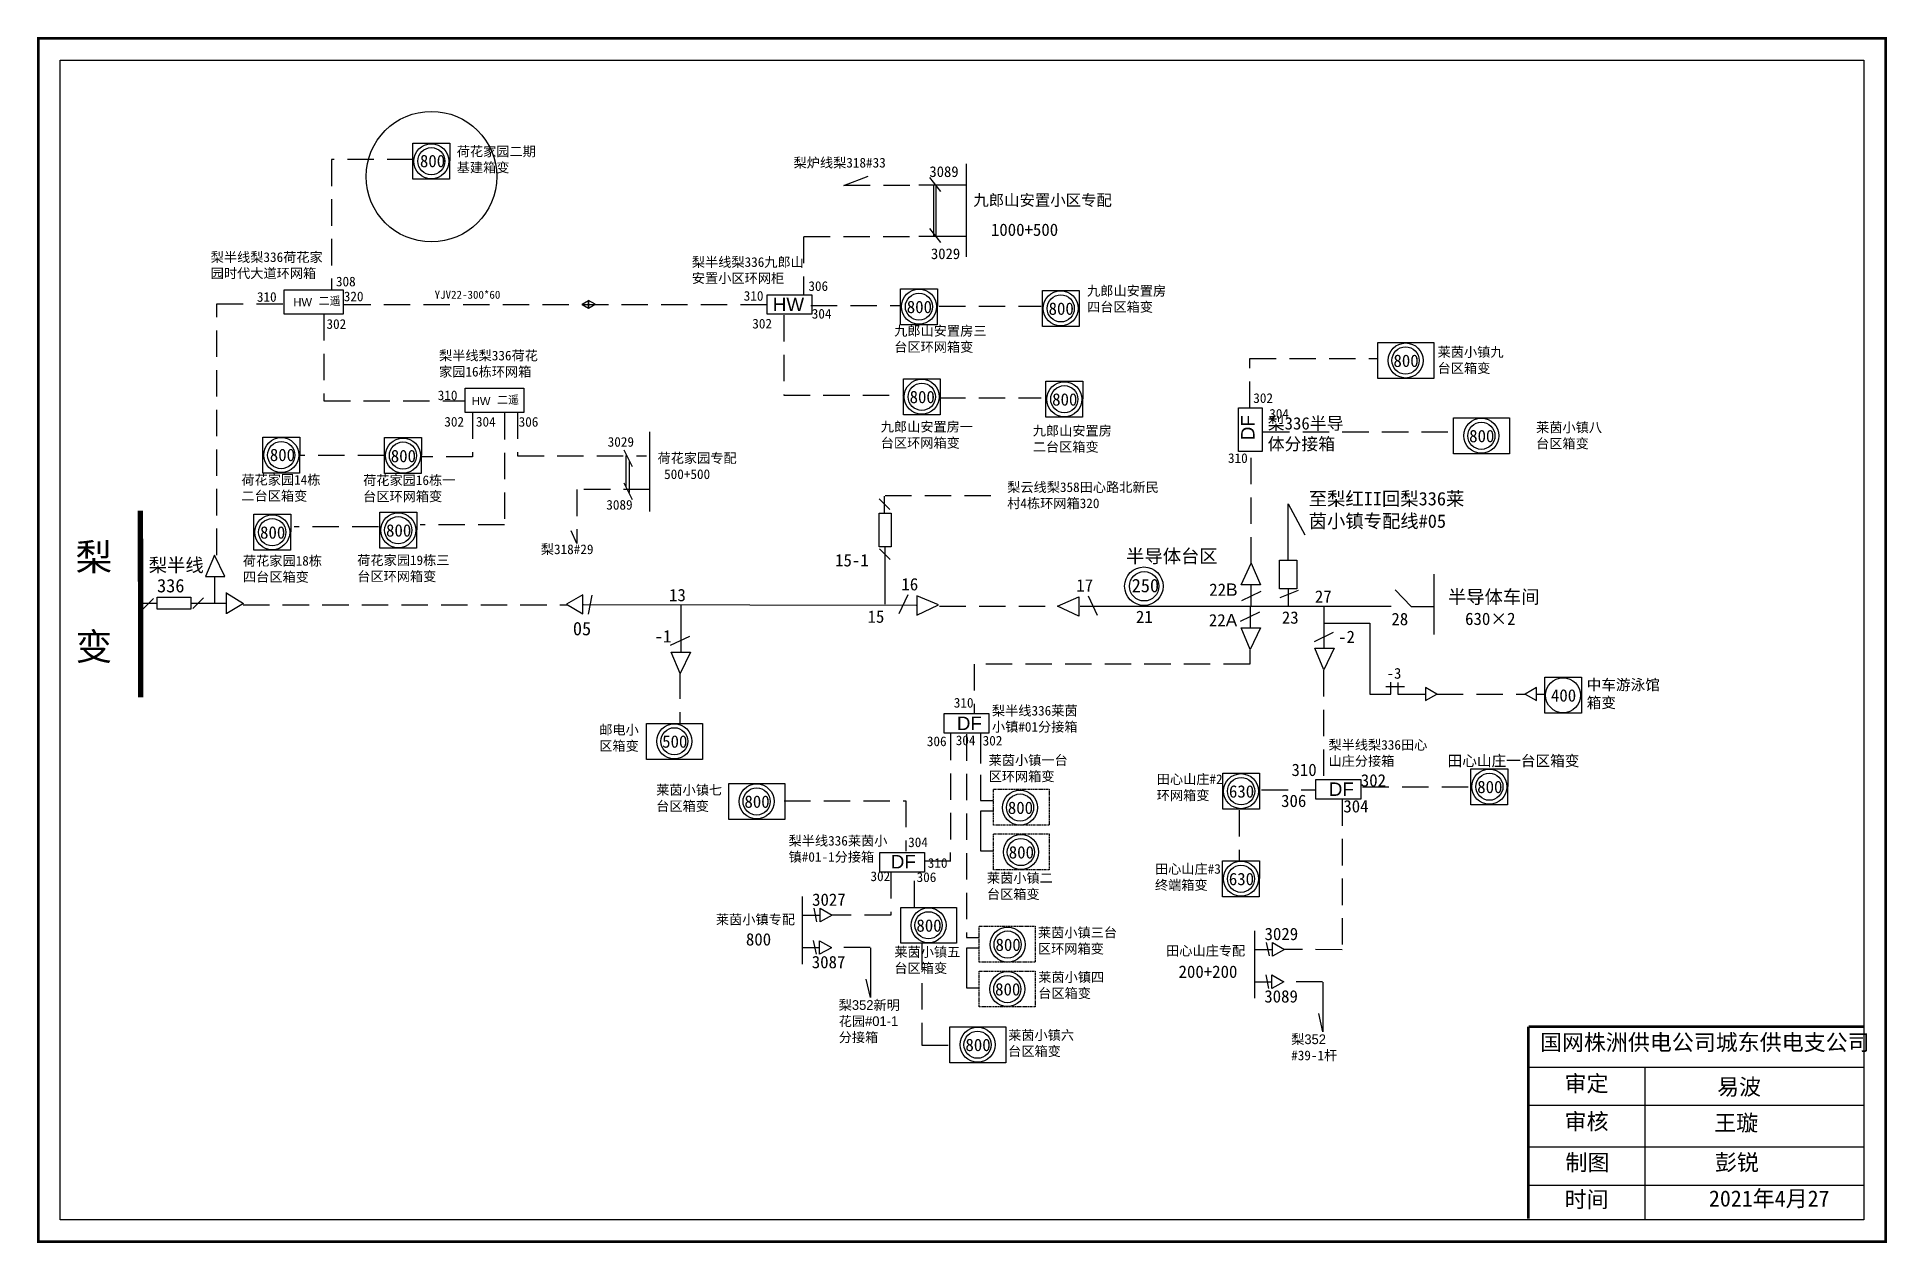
# Model space of a CAD drawing. Extents: x 0 to 345, y 0 to 224.
import ezdxf

# ---------------------------------------------------------------- set-up
doc = ezdxf.new("R2010")
doc.units = 0
doc.header["$LTSCALE"] = 0.774411
for name, pattern in [('ACAD_ISO02W100', [15, 12, -3]), ('DASHED2', [9.525, 6.35, -3.175]), ('HIDDEN2', [0.1875, 0.125, -0.0625])]:
    doc.linetypes.add(name, pattern=pattern)
doc.layers.get('0').update_dxf_attribs({"linetype": 'CONTINUOUS'})
doc.layers.add('0-RefEdit0', color=7, linetype='CONTINUOUS')
doc.layers.add('Layer2', color=1, linetype='CONTINUOUS')
doc.styles.add('宋体_txtstyle_0.00_0_0', font='')
doc.styles.add('宋体_txtstyle_5.58_0_0', font='', dxfattribs={"height": 5.581723})
doc.styles.get('宋体_txtstyle_0.00_0_0').set_extended_font_data('宋体')
doc.styles.get('宋体_txtstyle_5.58_0_0').set_extended_font_data('宋体')

msp = doc.modelspace()

# ---------------------------------------------------------------- linework, layer by layer
at = {"color": 7, "linetype": 'DASHED2'}
for p, q in [((70.14, 201.34), (54.87, 201.34)), ((54.87, 201.34), (54.87, 177.24))]:
    msp.add_line(p, q, dxfattribs=at)
for p, q in [((173.1, 183.25), (173.1, 200.58)), ((173.1, 196.59), (164.24, 196.59)), ((166.98, 196.49), (166.98, 187.25)), ((167.41, 196.49), (167.41, 187.25)), ((173.06, 187.02), (164.2, 187.02)), ((101.78, 118.52), (163.7, 118.45)), ((119.94, 118.41), (119.94, 109.78))]:
    msp.add_line(p, q)
at = {"color": 0, "linetype": 'DASHED2'}
for p, q in [((150.25, 196.6), (163.3, 196.6)), ((114.16, 139.93), (100.55, 139.93)), ((100.55, 139.93), (100.55, 129.89))]:
    msp.add_line(p, q, dxfattribs=at)
at = {"color": 0, "linetype": 'Continuous'}
for p, q in [((150.29, 196.54), (154.78, 198.28)), ((114.08, 150.7), (114.08, 135.83)), ((109.29, 147.35), (110.84, 144.26)), ((109.68, 146.26), (109.68, 140.53)), ((110.28, 145.13), (110.28, 139.41)), ((109.29, 141.17), (110.84, 138.08)), ((100.55, 129.89), (99.47, 132.28)), ((224.24, 122.22), (226.13, 126.23)), ((226.13, 126.23), (227.82, 122.22)), ((227.82, 122.22), (224.24, 122.22)), ((227.92, 120.94), (224.33, 119.25)), ((226.07, 122.2), (226.07, 118.17)), ((194.25, 118.26), (252.17, 118.26)), ((224.15, 115.46), (227.73, 117.15)), ((225.99, 114.2), (225.99, 118.23)), ((239.71, 110.42), (239.71, 118.21)), ((225.93, 110.17), (224.24, 114.18)), ((224.24, 114.18), (227.83, 114.18)), ((227.83, 114.18), (225.93, 110.17)), ((118.01, 110.97), (121.6, 112.66)), ((237.87, 111.68), (241.45, 113.37)), ((237.96, 110.4), (241.54, 110.4)), ((239.65, 106.39), (237.96, 110.4)), ((241.54, 110.4), (239.65, 106.39)), ((119.79, 105.68), (118.11, 109.69)), ((118.11, 109.69), (121.69, 109.69)), ((121.69, 109.69), (119.79, 105.68)), ((225.88, 110.11), (225.88, 107.46)), ((142.48, 64.19), (142.48, 51.61)), ((142.56, 60.74), (145.84, 60.74)), ((145.83, 62), (148.07, 60.71)), ((145.83, 59.46), (145.83, 62)), ((148.07, 60.7), (145.83, 59.46)), ((145.73, 53.43), (145.73, 55.97)), ((145.73, 55.97), (147.97, 54.68)), ((226.73, 57.82), (226.73, 45.24)), ((230.08, 55.63), (232.32, 54.33)), ((230.08, 53.09), (230.08, 55.63)), ((142.46, 54.7), (145.73, 54.71)), ((147.97, 54.67), (145.73, 53.43)), ((155.21, 54.66), (155.21, 45.41)), ((226.81, 54.36), (230.09, 54.36)), ((232.32, 54.33), (230.08, 53.09)), ((155.21, 45.41), (154.45, 48.78)), ((226.71, 48.33), (229.99, 48.33)), ((229.98, 47.06), (229.98, 49.6)), ((229.98, 49.6), (232.22, 48.3)), ((232.22, 48.3), (229.98, 47.06)), ((239.46, 48.28), (239.46, 39.03)), ((239.46, 39.03), (238.7, 42.41))]:
    msp.add_line(p, q, dxfattribs=at)
at = {"linetype": 'DASHED2'}
for p, q in [((166.2, 198.03), (168.26, 195.43)), ((142.78, 186.97), (142.77, 176.23)), ((142.82, 187.04), (163.22, 187.04)), ((166.2, 188.54), (168.26, 185.95)), ((33.51, 127.75), (33.51, 174.49)), ((33.51, 174.49), (46.09, 174.49)), ((53.46, 172.58), (53.46, 156.46)), ((57.24, 174.39), (135.95, 174.39)), ((139.06, 172.41), (139.06, 157.5)), ((144.12, 174.18), (160.82, 174.18)), ((168.02, 174.05), (186.99, 174.05)), ((225.86, 155.13), (225.86, 164.32)), ((225.86, 164.32), (249.52, 164.32)), ((53.46, 156.46), (79.56, 156.46)), ((139.06, 157.5), (161.19, 157.5)), ((168.02, 156.99), (186.99, 156.99)), ((81.11, 154.28), (81.11, 146.03)), ((87.08, 154.15), (87.08, 133.35)), ((89.52, 154.27), (89.52, 146.24)), ((228.33, 150.69), (263.61, 150.69)), ((64.67, 146.25), (48.96, 146.25)), ((81.11, 146.03), (71.63, 146.03)), ((89.52, 146.24), (113.51, 146.24)), ((226.12, 126.16), (226.12, 146.97)), ((157.97, 138.84), (179.5, 138.84)), ((63.62, 132.97), (47.91, 132.97)), ((87.08, 133.35), (71.38, 133.35)), ((38.39, 118.5), (98.75, 118.5)), ((168.08, 118.26), (189.61, 118.26)), ((174.51, 107.46), (174.51, 98.3)), ((225.88, 107.46), (174.51, 107.46)), ((119.72, 105.89), (119.72, 96.53)), ((239.6, 106.33), (239.6, 86.13)), ((170.1, 94.49), (170.09, 70.69)), ((173.09, 94.39), (173.09, 56.57)), ((228.06, 84.05), (238.06, 84.05)), ((246.83, 84.62), (266.84, 84.62)), ((139.15, 82), (161.79, 82)), ((161.79, 82), (161.79, 72.64)), ((223.87, 80.27), (223.87, 70.92)), ((243.03, 82.28), (243.03, 54.28)), ((170.13, 70.78), (165.39, 70.78)), ((159, 68.72), (159, 60.71)), ((163.39, 62.21), (163.39, 68.71)), ((159, 60.71), (148.08, 60.71)), ((164.76, 55.45), (164.76, 36.5)), ((155.16, 54.68), (147.98, 54.68)), ((243.03, 54.28), (232.33, 54.33)), ((239.41, 48.3), (232.23, 48.3)), ((164.76, 36.5), (170.04, 36.5))]:
    msp.add_line(p, q, dxfattribs=at)
at = {"color": 0}
for p, q in [((135.98, 172.56), (135.98, 176.21)), ((135.98, 176.21), (144.3, 176.21)), ((144.3, 176.21), (144.3, 172.56)), ((144.3, 172.56), (135.98, 172.56)), ((168.92, 94.58), (168.92, 98.23)), ((168.92, 98.23), (177.24, 98.23)), ((177.24, 98.23), (177.24, 94.58)), ((177.24, 94.58), (168.92, 94.58)), ((238.17, 85.98), (246.5, 85.98)), ((238.17, 82.33), (238.17, 85.98)), ((246.5, 85.98), (246.5, 82.33)), ((246.5, 82.33), (238.17, 82.33)), ((156.97, 68.72), (156.97, 72.37)), ((156.97, 72.37), (165.3, 72.37)), ((165.3, 72.37), (165.3, 68.72)), ((165.3, 68.72), (156.97, 68.72))]:
    msp.add_line(p, q, dxfattribs=at)
at = {"linetype": 'Continuous'}
for p, q in [((158.81, 136.21), (156.83, 138.2)), ((33.1, 127.74), (31.41, 123.73)), ((34.99, 123.73), (33.1, 127.74)), ((158.9, 126.92), (156.92, 128.9)), ((157.91, 129.24), (157.92, 118.58)), ((260.18, 112.97), (260.18, 124.18)), ((31.41, 123.73), (34.99, 123.73)), ((33.12, 118.82), (33.12, 123.55)), ((35.33, 116.8), (35.33, 120.75)), ((35.37, 120.68), (38.45, 118.74)), ((252.93, 121.25), (255.91, 118.18)), ((21.72, 119.68), (19.73, 117.7)), ((28.69, 118.78), (35.35, 118.79)), ((31.01, 119.77), (29.03, 117.79)), ((38.45, 118.74), (35.37, 116.89)), ((162.16, 120.37), (160.48, 116.79)), ((163.85, 120.16), (163.85, 116.58)), ((167.86, 118.48), (163.85, 120.16)), ((163.85, 116.58), (167.86, 118.48)), ((190.03, 118.26), (194.04, 119.95)), ((194.04, 116.37), (190.03, 118.26)), ((194.04, 119.95), (194.04, 116.37)), ((195.73, 120.16), (197.42, 116.58)), ((255.91, 118.18), (260.18, 118.18)), ((277.77, 32.44), (340.14, 32.44)), ((299.42, 32.44), (299.42, 4.1)), ((277.77, 25.34), (340.14, 25.34)), ((277.77, 17.59), (340.14, 17.59)), ((277.77, 10.49), (340.14, 10.49))]:
    msp.add_line(p, q, dxfattribs=at)
at = {"linetype": 'ACAD_ISO02W100'}
for p, q in [((157.84, 135.59), (157.84, 138.68)), ((22.34, 118.71), (19.25, 118.72))]:
    msp.add_line(p, q, dxfattribs=at)
at = {"color": 7, "linetype": 'Continuous'}
for p, q in [((232.98, 126.81), (232.98, 137.31)), ((232.98, 137.31), (236.1, 131.54)), ((234.86, 121.14), (231.44, 119.8)), ((233.04, 118.28), (233.04, 121.32))]:
    msp.add_line(p, q, dxfattribs=at)
at = {"color": 7, "linetype": 'ByBlock', "ltscale": 2}
for p, q in [((175.71, 94.49), (175.7, 88.94)), ((175.7, 86.81), (175.69, 82.08)), ((175.69, 82.09), (178.05, 82.09)), ((178.1, 80.09), (175.69, 80.09)), ((175.69, 80.09), (175.69, 72.72)), ((175.69, 72.72), (178.05, 72.72)), ((173.08, 56.58), (175.44, 56.58)), ((173.08, 54.58), (173.08, 47.21)), ((175.49, 54.58), (173.08, 54.58)), ((173.08, 47.21), (175.44, 47.21))]:
    msp.add_line(p, q, dxfattribs=at)
at = {"color": 0, "ltscale": 2}
for p, q in [((145.26, 59.49), (144.74, 62.01)), ((145.15, 53.46), (144.64, 55.98)), ((229.51, 53.12), (228.99, 55.64)), ((229.4, 47.09), (228.89, 49.61))]:
    msp.add_line(p, q, dxfattribs=at)
at = {"linetype": 'Continuous', "const_width": 0.5}
msp.add_lwpolyline([(0.28, 223.92), (344.25, 223.92), (344.25, -0.05), (0.28, -0.05)], close=True, dxfattribs=at)
at = {"linetype": 'Continuous'}
for points in [[(4.32, 219.87), (340.21, 219.87), (340.21, 4), (4.32, 4)], [(228.17, 147.01), (223.77, 147.01), (223.77, 155.12), (228.17, 155.12)], [(159.05, 135.54), (159.05, 129.28), (156.83, 129.28), (156.83, 135.54)], [(22.39, 119.92), (28.65, 119.92), (28.65, 117.7), (22.39, 117.7)]]:
    msp.add_lwpolyline(points, close=True, dxfattribs=at)
at = {"color": 0, "linetype": 'Continuous'}
for points in [[(46.07, 177.11), (57.02, 177.11), (57.02, 172.57), (46.07, 172.57)], [(79.74, 158.79), (90.69, 158.79), (90.69, 154.25), (79.74, 154.25)]]:
    msp.add_lwpolyline(points, close=True, dxfattribs=at)
at = {"color": 7}
for points in [[(101.51, 174.41), (102.7, 173.72), (102.7, 175.09)], [(103.93, 174.42), (102.74, 175.1), (102.74, 173.73)], [(98.61, 118.59), (101.68, 116.82), (101.68, 120.37)]]:
    msp.add_lwpolyline(points, close=True, dxfattribs=at)
at = {"linetype": 'Continuous'}
for points, const_width in [([(19.29, 136.02), (19.32, 101.29)], 1), ([(277.73, 39.95), (277.73, 4.22)], 0.5), ([(277.77, 39.95), (340.14, 39.95)], 0.5)]:
    msp.add_lwpolyline(points, dxfattribs=dict(at, const_width=const_width))
at = {"color": 7, "linetype": 'Continuous'}
for points in [[(231.38, 126.81), (234.63, 126.81), (234.63, 121.44), (231.38, 121.44)], [(260.69, 101.88), (258.57, 103.1), (258.57, 100.66)], [(277.11, 101.88), (279.23, 100.66), (279.23, 103.1)]]:
    msp.add_lwpolyline(points, close=True, dxfattribs=at)
for points in [[(239.74, 115.07), (248.2, 115.07), (248.2, 101.88), (252.1, 101.88), (252.1, 104.08)], [(253.42, 104.04), (253.42, 101.88), (258.57, 101.88)], [(251.17, 103.29), (254.66, 103.29)], [(279.23, 101.88), (280.61, 101.88)]]:
    msp.add_lwpolyline(points, dxfattribs=at)
at = {"color": 7, "linetype": 'DASHED2'}
msp.add_lwpolyline([(260.69, 101.88), (277.11, 101.88)], dxfattribs=at)
at = {"color": 1, "linetype": 'Continuous'}
msp.add_circle((73.47, 198.18), 12.15, dxfattribs=at)
at = {"color": 7}
for centre, radius in [((73.45, 201.05), 3.26), ((73.45, 201.05), 2.53), ((164.25, 173.98), 3.26), ((164.25, 173.98), 2.53), ((190.65, 173.66), 3.26), ((190.65, 173.66), 2.53), ((254.86, 163.96), 3.26), ((254.86, 163.96), 2.53), ((164.77, 157.21), 3.26), ((164.77, 157.21), 2.53), ((191.31, 156.75), 3.26), ((191.31, 156.75), 2.53), ((268.97, 149.95), 3.26), ((268.97, 149.95), 2.53), ((45.5, 146.35), 3.26), ((45.5, 146.35), 2.53), ((68.17, 146.26), 3.26), ((68.17, 146.26), 2.53), ((43.82, 131.99), 3.26), ((43.82, 131.99), 2.53), ((67.29, 132.37), 3.26), ((67.29, 132.37), 2.53), ((284.19, 101.66), 3.26), ((118.7, 93.08), 3.26), ((118.7, 93.08), 2.53), ((224.23, 83.8), 3.26), ((224.23, 83.8), 2.53), ((270.46, 84.63), 3.26), ((270.46, 84.63), 2.53), ((134.02, 81.89), 3.26), ((134.02, 81.89), 2.53), ((183.07, 80.75), 3.26), ((183.07, 80.75), 2.53), ((183.23, 72.47), 3.26), ((183.23, 72.47), 2.53), ((224.21, 67.49), 3.26), ((224.21, 67.49), 2.53), ((166.03, 58.84), 3.26), ((166.03, 58.84), 2.53), ((180.76, 55.25), 3.26), ((180.76, 55.25), 2.53), ((180.7, 46.96), 3.26), ((180.7, 46.96), 2.53), ((175.16, 36.61), 3.26), ((175.16, 36.61), 2.53)]:
    msp.add_circle(centre, radius, dxfattribs=at)
at = {"linetype": 'Continuous'}
msp.add_circle((206.13, 121.95), 3.58, dxfattribs=at)
at = {"color": 0, "linetype": 'Continuous'}
msp.add_circle((206.18, 121.94), 2.74, dxfattribs=at)
at = {"layer": '0-RefEdit0', "ltscale": 2}
msp.add_line((102.7, 116.76), (103.39, 120.29), dxfattribs=at)
at = {"layer": '0-RefEdit0', "color": 7, "linetype": 'ByBlock', "ltscale": 2}
for points in [[(70.03, 204.38), (76.89, 204.38), (76.85, 197.69), (70.03, 197.69)], [(160.82, 177.31), (167.68, 177.31), (167.65, 170.62), (160.82, 170.62)], [(187.23, 176.99), (194.09, 176.99), (194.06, 170.3), (187.23, 170.3)], [(249.71, 167.29), (260.1, 167.29), (260.1, 160.6), (249.71, 160.6)], [(161.35, 160.54), (168.21, 160.54), (168.18, 153.85), (161.35, 153.85)], [(187.89, 160.09), (194.75, 160.09), (194.71, 153.4), (187.89, 153.4)], [(263.81, 153.28), (274.21, 153.28), (274.21, 146.59), (263.81, 146.59)], [(42.07, 149.68), (48.94, 149.68), (48.9, 142.99), (42.07, 142.99)], [(64.75, 149.6), (71.61, 149.6), (71.58, 142.91), (64.75, 142.91)], [(40.4, 135.33), (47.26, 135.33), (47.23, 128.64), (40.4, 128.64)], [(63.87, 135.71), (70.73, 135.71), (70.69, 129.02), (63.87, 129.02)], [(280.77, 105), (287.63, 105), (287.6, 98.31), (280.77, 98.31)], [(113.54, 96.41), (123.94, 96.41), (123.94, 89.72), (113.54, 89.72)], [(220.81, 87.13), (227.67, 87.13), (227.64, 80.44), (220.81, 80.44)], [(267.04, 87.97), (273.9, 87.97), (273.86, 81.28), (267.04, 81.28)], [(128.86, 85.22), (139.26, 85.22), (139.26, 78.53), (128.86, 78.53)], [(220.79, 70.82), (227.65, 70.82), (227.62, 64.13), (220.79, 64.13)], [(160.87, 62.17), (171.27, 62.17), (171.27, 55.48), (160.87, 55.48)], [(170.01, 39.95), (180.41, 39.95), (180.41, 33.26), (170.01, 33.26)]]:
    msp.add_lwpolyline(points, close=True, dxfattribs=at)
at = {"layer": '0-RefEdit0', "color": 7, "linetype": 'HIDDEN2', "ltscale": 2}
for points in [[(178.1, 84.17), (188.49, 84.17), (188.49, 77.48), (178.1, 77.48)], [(178.1, 75.83), (188.49, 75.83), (188.49, 69.14), (178.1, 69.14)], [(175.49, 58.66), (185.88, 58.66), (185.88, 51.97), (175.49, 51.97)], [(175.49, 50.31), (185.88, 50.31), (185.88, 43.63), (175.49, 43.63)]]:
    msp.add_lwpolyline(points, close=True, dxfattribs=at)

# ---------------------------------------------------------------- texts
at = {"color": 7, "attachment_point": 1, "style": '宋体_txtstyle_0.00_0_0'}
for s, insert, char_height, width in [('{\\fSimSun|b0|i0|c134|p2;800}', (71.33, 202.24), 2.3, 4.8377), ('{\\fSimSun|b0|i0|c134|p2;九郎山安置小区专配}', (174.38, 194.86), 2.1, 27.7315), ('{\\H0.7826x;308}', (55.69, 179.56), 2.3, 4.8377), ('{\\H0.7826x;310}', (40.97, 176.69), 2.3, 4.8377), ('{\\H0.7826x;320}', (57.15, 176.79), 2.3, 4.8377), ('YJV22-300*60', (74.06, 176.95), 1.5, 18.9814), ('{\\H0.7826x;310}', (131.62, 176.89), 2.3, 4.8377), ('{\\H0.7826x;306}', (143.66, 178.71), 2.3, 4.8377), ('{\\H0.7826x;304}', (144.29, 173.56), 2.3, 4.8377), ('800', (161.98, 175.08), 2.3, 4.8377), ('800', (188.39, 174.76), 2.3, 4.8377), ('{\\H0.7826x;302}', (53.93, 171.65), 2.3, 4.8377), ('{\\H0.7826x;302}', (133.21, 171.72), 2.3, 4.8377), ('800', (252.6, 165.06), 2.3, 4.8377), ('{\\H0.7826x;310}', (74.64, 158.38), 2.3, 4.8377), ('800', (162.51, 158.32), 2.3, 4.8377), ('800', (189.05, 157.86), 2.3, 4.8377), ('{\\H0.7826x;302}', (75.87, 153.46), 2.3, 4.8377), ('{\\H0.7826x;304}', (81.76, 153.46), 2.3, 4.8377), ('{\\H0.7826x;306}', (89.71, 153.44), 2.3, 4.8377), ('800', (266.7, 151.05), 2.3, 4.8377), ('{\\fSimSun|b0|i0|c134|p2;800}', (43.38, 147.54), 2.3, 4.8377), ('{\\fSimSun|b0|i0|c134|p2;800}', (65.9, 147.33), 2.3, 4.8377), ('800', (41.56, 133.1), 2.3, 4.8377), ('800', (65.02, 133.48), 2.3, 4.8377), ('05', (99.81, 115.31), 2.5, 9.5925), ('{\\fSimSun|b0|i0|c134|p2;\\C256;-3}', (251.35, 106.73), 2, 4.8377), ('{\\H0.7826x;310}', (170.74, 101.16), 2.3, 4.8377), ('{\\fSimSun|b0|i0|c134|p2;400}', (281.93, 102.77), 2.3, 4.8377), ('500', (116.43, 94.19), 2.3, 4.8377), ('{\\H0.7826x;306}', (165.72, 93.98), 2.3, 4.8377), ('{\\H0.7826x;304}', (171.1, 94.16), 2.3, 4.8377), ('{\\H0.7826x;302}', (176.11, 94.1), 2.3, 4.8377), ('800', (131.75, 83), 2.3, 4.8377), ('630', (221.97, 84.9), 2.3, 4.8377), ('800', (268.2, 85.74), 2.3, 4.8377), ('800', (180.8, 81.86), 2.3, 4.8377), ('{\\H0.7826x;304}', (162.24, 75.19), 2.3, 4.8377), ('800', (180.97, 73.57), 2.3, 4.8377), ('{\\H0.7826x;310}', (165.89, 71.33), 2.3, 4.8377), ('{\\H0.7826x;302}', (155.22, 68.86), 2.3, 4.8377), ('{\\H0.7826x;306}', (163.81, 68.69), 2.3, 4.8377), ('630', (221.95, 68.6), 2.3, 4.8377), ('3027', (144.35, 64.76), 2.3, 4.8377), ('800', (163.77, 59.94), 2.3, 4.8377), ('800', (132.03, 57.37), 2.3, 4.8377), ('800', (178.5, 56.36), 2.3, 4.8377), ('3029', (228.6, 58.38), 2.3, 4.8377), ('3087', (144.29, 53.14), 2.3, 4.8377), ('200+200', (212.59, 51.35), 2.3, 4.8377), ('800', (178.43, 48.07), 2.3, 4.8377), ('3089', (228.55, 46.76), 2.3, 4.8377), ('800', (172.9, 37.72), 2.3, 4.8377)]:
    msp.add_mtext(s, dxfattribs=dict(at, insert=insert, char_height=char_height, width=width))
at = {"color": 0, "linetype": 'Continuous', "attachment_point": 1}
for s, insert, char_height, width, style in [('3089', (166.19, 200.11), 2, 10.0571, '宋体_txtstyle_0.00_0_0'), ('3029', (166.48, 184.83), 2, 10.0571, '宋体_txtstyle_0.00_0_0'), ('梨半线', (20.84, 127.12), 2.5, 10.5993, '宋体_txtstyle_0.00_0_0'), ('336', (22.38, 123.3), 2.5, 5.6554, '宋体_txtstyle_0.00_0_0'), ('国网株洲供电公司城东供电支公司', (279.88, 38.55), 3, 63.833, '宋体_txtstyle_5.58_0_0')]:
    msp.add_mtext(s, dxfattribs=dict(at, insert=insert, char_height=char_height, width=width, style=style))
at = {"attachment_point": 1, "style": '宋体_txtstyle_0.00_0_0'}
for s, insert, char_height, width in [('1000+500', (177.65, 189.45), 2.3, 12.9976), ('{\\fArial|b0|i0|c0|p32;HW}', (47.75, 175.57), 1.5, 17.1235), ('{\\fArial|b0|i0|c0|p32;HW}', (137.04, 175.65), 2.5, 17.1235), ('{\\fArial|b0|i0|c0|p32;HW}', (80.98, 157.16), 1.5, 17.1235), ('{\\H0.7826x;302}', (226.5, 157.86), 2.3, 16.116), ('梨336半导体分接箱', (229.19, 153.41), 2.3, 16.116), ('{\\H0.7826x;304}', (229.47, 154.94), 2.3, 16.116), ('{\\H0.7826x;310}', (221.79, 146.69), 2.3, 16.116), ('{\\fSimSun|b0|i0|c134|p2;至梨红II回梨336莱茵小镇专配线#05}', (236.83, 139.49), 2.5, 30.8485), ('15-1', (148.63, 127.93), 2.3, 16.116), ('半导体台区', (202.82, 128.8), 2.5, 28.642), ('13', (117.71, 121.45), 2.3, 16.116), ('16', (160.98, 123.47), 2.3, 16.116), ('17', (193.54, 123.26), 2.3, 16.116), ('27', (237.97, 121.17), 2.3, 16.116), ('半导体车间', (262.75, 121.22), 2.5, 16.8102), ('15', (154.68, 117.44), 2.3, 16.116), ('21', (204.65, 117.4), 2.3, 16.116), ('23', (231.82, 117.27), 2.3, 16.116), ('-1', (115.02, 113.78), 2.3, 16.116), ('28', (252.22, 116.99), 2.3, 16.116), ('630×2', (265.94, 117.03), 2.3, 12.9976), ('-2', (242.3, 113.68), 2.3, 16.116), ('{\\fArial|b0|i0|c0|p32;DF}', (171.31, 97.68), 2.5, 17.1235), ('310', (233.61, 88.92), 2.3, 16.116), ('302', (246.52, 86.96), 2.3, 16.116), ('306', (231.68, 83.15), 2.3, 16.116), ('{\\fArial|b0|i0|c0|p32;DF}', (240.57, 85.42), 2.5, 17.1235), ('304', (243.27, 82.14), 2.3, 16.116), ('{\\fArial|b0|i0|c0|p32;DF}', (159.01, 71.92), 2.5, 17.1235)]:
    msp.add_mtext(s, dxfattribs=dict(at, insert=insert, char_height=char_height, width=width))
at = {"color": 4, "char_height": 1.5, "width": 17.1235, "attachment_point": 1, "style": '宋体_txtstyle_0.00_0_0'}
for insert in [(52.46, 175.81), (85.69, 157.4)]:
    msp.add_mtext('二遥', dxfattribs=dict(at, insert=insert))
at = {"linetype": 'Continuous', "insert": (224.23, 149.13), "char_height": 3, "width": 58.56, "attachment_point": 1, "rotation": 90, "style": '宋体_txtstyle_0.00_0_0'}
msp.add_mtext('{\\fArial|b0|i0|c0|p32;\\H0.8333x;DF}', dxfattribs=at)
at = {"color": 0, "char_height": 2.3, "attachment_point": 1, "style": '宋体_txtstyle_0.00_0_0'}
for s, insert, width in [('{\\H0.7826x;3029}', (106.29, 149.71), 4.8377), ('{\\H0.7826x;3089}', (106.03, 138), 4.8377), ('22{\\fArial|b0|i0|c0|p32;B}', (218.3, 122.46), 16.116), ('22{\\fArial|b0|i0|c0|p32;A}', (218.23, 116.77), 16.116)]:
    msp.add_mtext(s, dxfattribs=dict(at, insert=insert, width=width))
at = {"linetype": 'Continuous', "attachment_point": 1, "style": '宋体_txtstyle_0.00_0_0'}
for s, insert, char_height, width in [('{\\fSimSun|b0|i0|c134|p2;梨} \\P{\\fSimSun|b0|i0|c134|p2;\\P变}', (7.21, 129.88), 5, 28.4432), ('250', (203.86, 123.32), 2.5, 5.6554), ('审定', (284.47, 30.89), 3, 23.4615), ('{\\fSimSun|b0|i0|c134|p2;易波}', (312.87, 30.27), 3, 23.4615), ('审核', (284.47, 23.82), 3, 23.4615), ('{\\fSimSun|b0|i0|c134|p2;王璇}', (312.34, 23.57), 3, 33.0539), ('制图', (284.63, 16.2), 3, 23.4615), ('彭锐', (312.45, 16.2), 3, 44.6353), ('时间', (284.47, 9.32), 3, 23.4615), ('2021年4月27', (311.34, 9.49), 3, 31.5951)]:
    msp.add_mtext(s, dxfattribs=dict(at, insert=insert, char_height=char_height, width=width))
at = {"color": 7, "linetype": 'Continuous', "lineweight": 0, "ltscale": 1.007569, "insert": (288.58, 104.61), "char_height": 2, "width": 14.5512, "attachment_point": 1, "style": '宋体_txtstyle_0.00_0_0'}
msp.add_mtext('{\\fSimSun|b0|i0|c134|p2;中车游泳馆箱变}', dxfattribs=at)
at = {"color": 7, "linetype": 'Continuous', "lineweight": 0, "ltscale": 1.007569, "insert": (262.68, 90.46), "char_height": 2, "attachment_point": 1, "style": '宋体_txtstyle_0.00_0_0'}
msp.add_mtext('田心山庄一台区箱变', dxfattribs=at)
at = {"layer": 'Layer2', "color": 0, "linetype": 'Continuous', "char_height": 1.8, "attachment_point": 1, "style": '宋体_txtstyle_0.00_0_0'}
for s, insert, width in [('荷花家园二期基建箱变', (78.18, 203.78), 15.5215), ('梨炉线梨318#33', (140.9, 201.68), 21.0683), ('{\\fSimSun|b0|i0|c134|p2;梨半线梨}336{\\fSimSun|b0|i0|c134|p2;荷花家园时代大道环网箱}', (32.37, 184.1), 22.8475), ('梨半线梨336九郎山安置小区环网柜', (121.96, 183.18), 21.0683), ('{\\fSimSun|b0|i0|c134|p2;九郎山安置房四台区箱变}', (195.55, 177.83), 16.1442), ('{\\fSimSun|b0|i0|c134|p2;九郎山安置房三台区环网箱变}', (159.64, 170.38), 17.8562), ('{\\fSimSun|b0|i0|c134|p2;梨半线梨}336{\\fSimSun|b0|i0|c134|p2;荷花家园16栋环网箱}', (74.89, 165.78), 20.7556), ('莱茵小镇九台区箱变', (260.83, 166.44), 13.5565), ('{\\fSimSun|b0|i0|c134|p2;九郎山安置房一台区环网箱变}', (157.13, 152.53), 17.6995), ('{\\fSimSun|b0|i0|c134|p2;九郎山安置房二台区箱变}', (185.44, 151.79), 15.5943), ('莱茵小镇八台区箱变', (279.16, 152.41), 13.5565), ('{\\fSimSun|b0|i0|c134|p2;荷花家园专配\\P 500+500}', (115.57, 146.7), 17.6995), ('{\\fSimSun|b0|i0|c134|p2;荷花家园14栋二台区箱变}', (38.08, 142.66), 15.5215), ('{\\fSimSun|b0|i0|c134|p2;荷花家园16栋一台区环网箱变}', (60.75, 142.57), 17.6995), ('{\\fSimSun|b0|i0|c134|p2;荷花家园18栋四台区箱变}', (38.37, 127.58), 15.4732), ('{\\fSimSun|b0|i0|c134|p2;荷花家园19栋三台区环网箱变}', (59.65, 127.69), 18.0733), ('{\\fSimSun|b0|i0|c134|p2;梨318#29}', (93.84, 129.72), 17.6995), ('梨半线336莱茵小镇#01分接箱', (177.84, 99.68), 17.1255), ('邮电小区箱变', (104.72, 96.12), 8.0401), ('{\\fSimSun|b0|i0|c134|p2;梨半线梨}336{\\fSimSun|b0|i0|c134|p2;田心山庄分接箱}', (240.5, 93.32), 19.2826), ('莱茵小镇一台区环网箱变', (177.22, 90.46), 15.4627), ('田心山庄#2环网箱变', (208.52, 86.93), 13.5565), ('莱茵小镇七台区箱变', (115.32, 84.93), 13.5565), ('梨半线336莱茵小镇#01-1分接箱', (139.97, 75.47), 19.3029), ('田心山庄#3终端箱变', (208.19, 70.23), 13.5565), ('莱茵小镇二台区箱变', (176.9, 68.54), 13.5565), ('{\\fSimSun|b0|i0|c134|p32;莱茵小镇专配}', (126.43, 60.82), 15.4627), ('莱茵小镇三台区环网箱变', (186.4, 58.38), 15.4627), ('田心山庄专配', (210.26, 55), 15.4627), ('莱茵小镇五台区箱变', (159.67, 54.77), 13.5565), ('莱茵小镇四台区箱变', (186.46, 50.09), 13.5565), ('{\\f\uffbfﾬￌﾣﾤ_GB2312|b0|i0|c134|p49;梨352新明花园#01-1分接箱}', (149.31, 44.89), 13.3746), ('莱茵小镇六台区箱变', (180.85, 39.3), 13.5565), ('梨{\\f\uffbfﾬￌﾣﾤ_GB2312|b0|i0|c134|p49;352\\P}#39-1杆', (233.56, 38.52), 10.4982)]:
    msp.add_mtext(s, dxfattribs=dict(at, insert=insert, width=width))
at = {"layer": 'Layer2', "color": 7, "linetype": 'Continuous', "insert": (180.68, 141.28), "char_height": 1.8, "width": 29.8499, "attachment_point": 1, "style": '宋体_txtstyle_0.00_0_0'}
msp.add_mtext('{\\fSimSun|b0|i0|c134|p2;梨云线梨}358{\\fSimSun|b0|i0|c134|p2;田心路北新民村}4{\\fSimSun|b0|i0|c134|p2;栋环网箱320}', dxfattribs=at)

doc.saveas('drawing.dxf')
